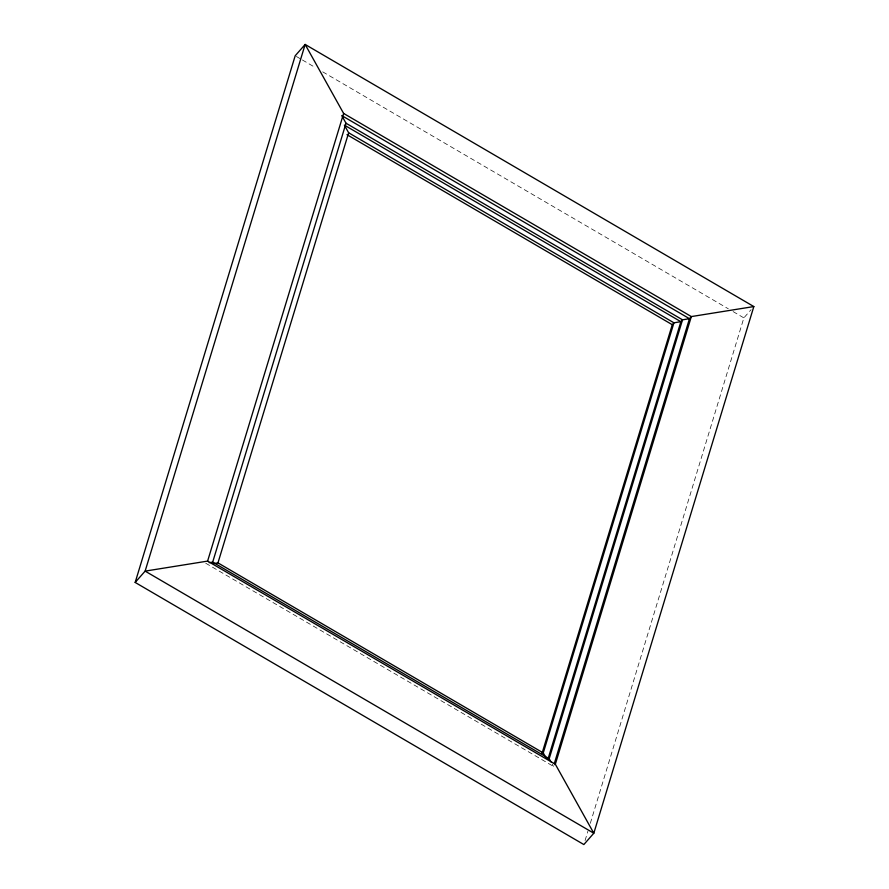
<?xml version="1.0" encoding="UTF-8"?>
<svg xmlns="http://www.w3.org/2000/svg" width="889" height="889" viewBox="0 0 889 889"><rect width="100%" height="100%" fill="white"/><g stroke="black" fill="none" stroke-linecap="round" stroke-linejoin="round"><path stroke-width="0.67" stroke-dasharray="4.45 3.33" d="M585.062 840.572L587.885 831.282M590.307 823.325L743.871 317.884L751.105 309.65M205.737 563.237L553.458 766.374L555.336 764.24M296.381 56.474L301.171 59.263M302.371 59.963L315.528 67.653M322.707 71.853L728.313 308.794M733.103 311.594L743.871 317.884M552.247 764.173L553.458 766.374"/><path stroke-width="1.33" d="M135.172 582.439L295.192 55.774L305.149 44.45L753.828 306.561L593.808 833.226L583.851 844.55L135.172 582.439L145.129 571.116L305.149 44.45L343.621 113.436L691.342 316.573L753.828 306.561M207.604 561.103L555.336 764.24L593.808 833.226L145.129 571.116L207.604 561.103L343.621 113.436M209.204 562.681L212.682 562.126L346.021 123.227L341.743 115.57M213.338 563.637L217.961 562.893L348.644 132.783L344.365 125.116L680.874 321.696L547.935 759.262M542.001 753.483L672.273 324.696L673.929 322.807L680.874 321.696L682.53 319.818L689.475 318.695L691.342 316.573L555.336 764.24M546.313 758.395L543.257 752.927L673.929 322.807L348.644 132.783M551.024 761.984L549.191 758.706L682.53 319.818L346.021 123.227M554.269 763.707L689.475 318.695L342.943 116.27M346.977 134.672L672.273 324.696M217.961 562.893L543.257 752.927M212.682 562.126L549.191 758.706"/></g></svg>
